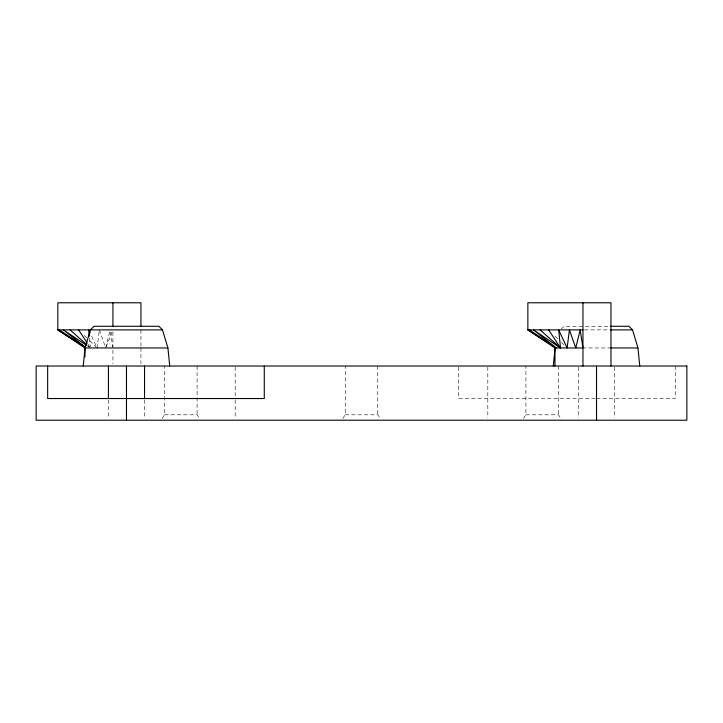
<?xml version="1.0" encoding="UTF-8"?>
<svg xmlns="http://www.w3.org/2000/svg" width="723" height="723" viewBox="0 0 723 723"><rect width="100%" height="100%" fill="white"/><g stroke="black" fill="none" stroke-linecap="round" stroke-linejoin="round"><path stroke-width="0.54" stroke-dasharray="3.62 2.71" d="M99.114 332.011L97.099 347.953L90.511 333.899M105.703 347.953L109.616 332.011M106.109 346.95L112.128 331.893M162.169 418.409L164.573 414.794L164.573 366.019M342.829 418.409L345.242 414.794L345.242 366.019M523.497 418.409L525.91 414.794L525.91 366.019M561.202 329.164L564.085 326.272L610.555 326.272M584.428 329.887L609.29 329.887M582.458 347.953L611.694 347.953M595.39 398.536L458.725 398.536L458.725 367.139M596.52 398.536L675.345 398.536L675.345 366.019M164.573 414.794L197.09 414.794L199.503 418.409M345.242 414.794L377.758 414.794L380.171 418.409M525.91 414.794L558.427 414.794L560.831 418.409M87.691 346.082L89.562 347.329M88.034 345.784L89.679 347.23M555.074 336.168L558.292 339.313M561.509 342.449L563.922 344.808M84.239 335.382L86.652 337.74M89.86 340.876L96.295 347.167M87.528 343.434L89.905 347.049M99.385 329.887L105.332 346.886M110.465 332.011L112.933 347.953M89.507 338.382L90.384 346.886M614.586 367.139L614.586 417.957M578.454 367.139L578.454 417.957M558.427 366.019L558.427 414.794M487.817 367.148L487.817 417.957M377.758 366.019L377.758 414.794M235.183 367.148L235.183 398.762M235.183 399.891L235.183 417.957M197.09 366.019L197.09 414.794M144.546 399.891L144.546 417.957M140.94 329.887L140.94 346.823M140.94 347.953L140.94 363.759M112.933 332.146L112.933 346.823M112.933 350.212L112.933 363.759M108.414 399.891L108.414 417.957"/><path stroke-width="1.08" d="M83.244 366.019L85.043 347.953L90.447 329.887L94.053 326.272L158.915 326.272L162.512 329.887L167.917 347.953L169.724 366.019M553.276 366.019L555.083 347.953M610.546 326.272L628.947 326.272L632.553 329.887L637.957 347.953L639.756 366.019M162.512 329.887L57.831 329.887L57.831 302.783L140.94 302.783L140.94 326.498M582.964 329.887L527.862 329.887L527.862 302.783L610.971 302.783L610.971 366.019M610.348 329.887L632.553 329.887M85.043 347.953L167.917 347.953M546.877 341.925L527.862 329.887L554.966 347.953L582.964 347.953L580.171 329.887L575.743 347.953L569.417 329.887L567.13 347.953L558.662 329.887L560.533 347.953L533.429 329.887L556.376 347.953L529.281 329.887M610.899 347.953L637.957 347.953M76.837 341.925L57.831 329.887L84.934 347.953L84.934 356.981M86.76 345.458L63.398 329.887L85.468 347.257M59.25 329.887L85.413 347.329M540.036 329.887L560.533 347.953L548.64 329.887M70.004 329.887L86.398 344.338M78.608 329.887L86.932 342.53M90.041 332.896L88.631 329.887L89.291 336.258M596.52 366.019L596.52 420.217M582.964 302.783L582.964 366.019M554.966 347.953L554.966 366.019M264.275 366.019L264.275 398.536L47.655 398.536L47.655 366.019M144.546 366.019L144.546 398.536M126.48 366.019L126.48 420.217M112.933 302.783L112.933 326.498M108.414 366.019L108.414 398.536M686.85 366.019L36.15 366.019L36.15 420.217L686.85 420.217L686.85 366.019"/></g></svg>
